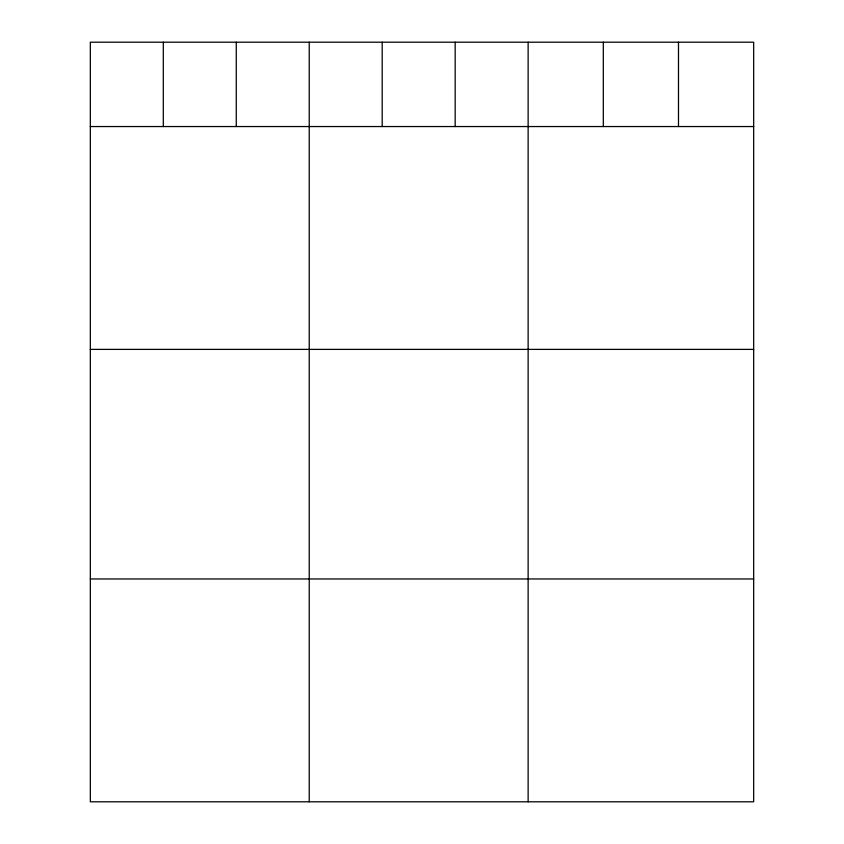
<?xml version="1.0" encoding="UTF-8"?>
<svg xmlns="http://www.w3.org/2000/svg" width="844" height="844" viewBox="0 0 844 844"><rect width="100%" height="100%" fill="white"/><g stroke="black" fill="none" stroke-linecap="round" stroke-linejoin="round"><path stroke-width="1.27" d="M753.671 126.547L753.671 801.8L90.329 801.8L90.329 42.2L753.671 42.2L753.671 126.547L90.329 126.547M90.329 349.384L753.671 349.384M90.329 578.963L753.671 578.963M678.492 42.2L678.492 126.547M603.312 42.2L603.312 126.547M528.133 42.2L528.133 801.8M455.169 42.2L455.169 126.547M382.195 42.2L382.195 126.547M309.231 42.2L309.231 801.8M236.267 42.2L236.267 126.547M163.303 42.2L163.303 126.547"/></g></svg>
